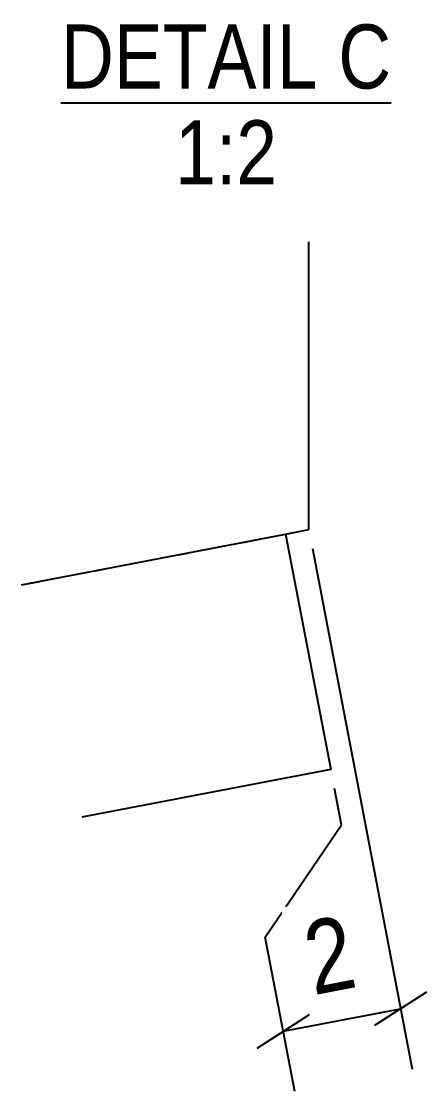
# Model space of a CAD drawing. Header units: millimetres. Extents: x 8 to 64224, y 8 to 3701.
# Drawn here: x 15364.4 to 15406.7, y 8 to 119.6 of the extents above; entities that cross this region are included whole.
import ezdxf

# ---------------------------------------------------------------- set-up
doc = ezdxf.new("R2010")
doc.units = ezdxf.units.MM
doc.linetypes.add('DXK_LINE_DOT2', pattern=[3.9198, 1.9599, -1.9599])
for name, color, linetype in [('MÅLSÆTNING', 7, 'Continuous'), ('STÅL', 7, 'Continuous'), ('TEKST', 7, 'Continuous')]:
    doc.layers.add(name, color=color, linetype=linetype)
doc.styles.add('Arial Narrow', font='ARIALN.TTF', dxfattribs={"height": 0.2})

msp = doc.modelspace()

# ---------------------------------------------------------------- linework, layer by layer
at = {"layer": 'MÅLSÆTNING', "color": 7, "linetype": 'Continuous'}
for p, q in [((15394.75, 64.63), (15405.16, 10.35)), ((15397.78, 35.81), (15397.05, 39.62)), ((15389.84, 24.11), (15397.78, 35.81)), ((15392.93, 8), (15389.84, 24.11)), ((15406.68, 18.38), (15401.24, 14.89)), ((15389, 12.54), (15394.44, 16.03)), ((15391.72, 14.29), (15403.96, 16.63))]:
    msp.add_line(p, q, dxfattribs=at)
at = {"layer": 'STÅL', "color": 2, "linetype": 'Continuous'}
for p, q in [((15394.38, 66.6), (15394.38, 96.6)), ((15364.38, 60.84), (15391.96, 66.13)), ((15391.96, 66.13), (15394.38, 66.6)), ((15391.96, 66.13), (15396.67, 41.58)), ((15396.67, 41.58), (15370.68, 36.6))]:
    msp.add_line(p, q, dxfattribs=at)
at = {"layer": 'STÅL', "color": 7, "linetype": 'DXK_LINE_DOT2'}
msp.add_line((15364.38, 60.84), (15391.96, 66.13), dxfattribs=at)
at = {"layer": 'TEKST', "color": 246, "linetype": 'Continuous'}
msp.add_line((15368.51, 111.1), (15402.99, 111.1), dxfattribs=at)

# ---------------------------------------------------------------- wipeouts: each hides what was drawn before it
at = {"color": 0, "linetype": 'Continuous'}
for points in [[(15395.36, 112.6), (15395.36, 119.6), (15368.51, 119.6), (15368.51, 112.6)], [(15402.99, 112.6), (15402.99, 119.6), (15397.46, 119.6), (15397.46, 112.6)], [(15391.09, 102.6), (15391.09, 109.6), (15380.42, 109.6), (15380.42, 102.6)]]:
    msp.add_wipeout(points, dxfattribs=at).dxf.layer = 'TEKST'

# ---------------------------------------------------------------- next in the draw order: texts
at = {"layer": 'TEKST', "color": 3, "linetype": 'Continuous', "style": 'Arial Narrow'}
for s, height, p in [('DETAIL', 6.681, (15368.51, 112.6)), ('C', 6.68, (15397.46, 112.6)), ('1:2', 6.681, (15380.42, 102.6))]:
    msp.add_text(s, height=height, dxfattribs=at).set_placement(p)

# ---------------------------------------------------------------- next in the draw order: wipeouts: each hides what was drawn before it
at = {"color": 0}
msp.add_wipeout([(15401.52, 17.69), (15399.41, 28.69), (15391.48, 27.17), (15393.59, 16.17)], dxfattribs=at).dxf.layer = 'MÅLSÆTNING'

# ---------------------------------------------------------------- next in the draw order: texts
at = {"layer": 'MÅLSÆTNING', "color": 3, "style": 'Arial Narrow'}
msp.add_text('2', height=7.64, rotation=10.8576, dxfattribs=at).set_placement((15394.86, 18.04))

doc.saveas('drawing.dxf')
